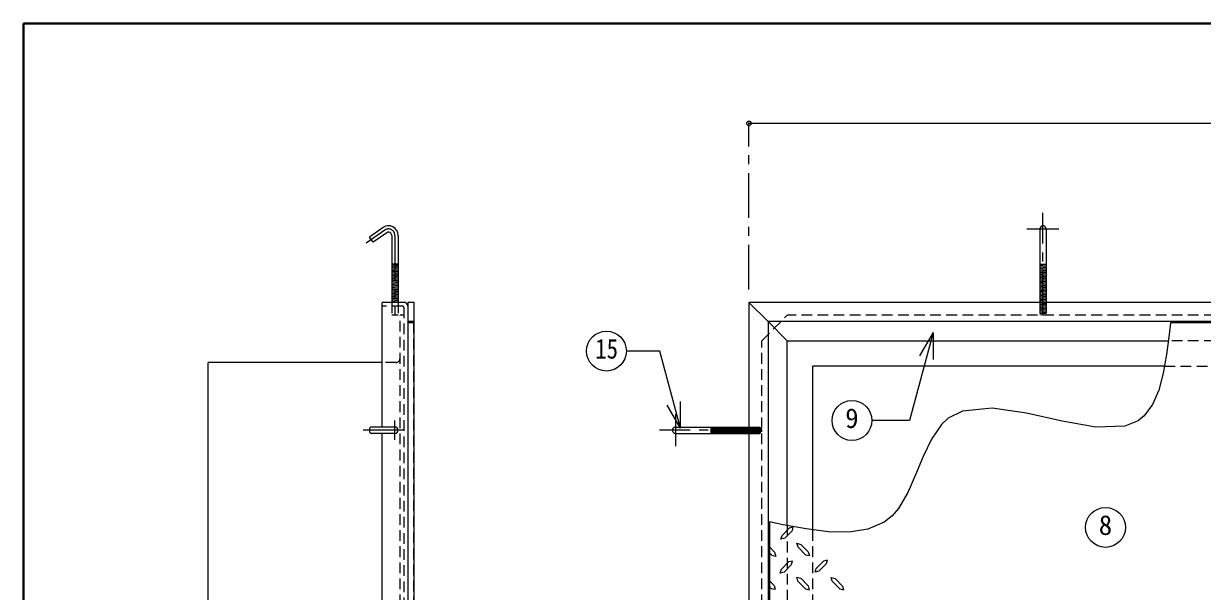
# Model space of a CAD drawing. Units: millimetres at full size, sheet at 1:7; details may follow other scales. Extents: x -1487 to 1348, y -983 to 984.
# Drawn here: x -1487 to -565, y 539 to 984 of the extents above; entities that cross this region are included whole.
import ezdxf
from ezdxf.enums import TextEntityAlignment as Align

# ---------------------------------------------------------------- set-up
doc = ezdxf.new("R2010")
doc.units = ezdxf.units.MM
doc.header["$LTSCALE"] = 7
doc.header["$PDMODE"] = 32
doc.header["$PDSIZE"] = 3.5
doc.linetypes.add('CHAIN1', pattern=[8, 5, -1, 1, -1])
doc.linetypes.add('DASHED1', pattern=[1.8, 1.2, -0.6])
doc.layers.add('0-A', color=4, linetype='Continuous', lineweight=9)
doc.styles.add('ＭＳ ゴシック', font='')
doc.styles.get('ＭＳ ゴシック').set_extended_font_data('MS Gothic')

msp = doc.modelspace()

# ---------------------------------------------------------------- linework, layer by layer
at = {"layer": '0-A', "color": 1, "lineweight": 40}
for p in [(-1487.357, -983.487), (1347.643, 983.513)]:
    msp.add_line(p, (-1487.357, 983.513), dxfattribs=at)
at = {"layer": '0-A', "linetype": 'CHAIN1'}
for p, q in [((-919.857, 775.513), (-919.857, 905.513)), ((-689.857, 755.513), (-689.857, 835.412)), ((-1204.725, 822.004), (-1219.451, 811.693)), ((-702.357, 822.912), (-677.357, 822.912)), ((-1196.857, 817.908), (-1196.857, 755.513)), ((-977.256, 678.013), (-977.256, 653.013)), ((-1189.357, 665.513), (-1221.789, 665.513)), ((-1196.857, 658.013), (-1196.857, 673.013)), ((-909.857, 665.513), (-989.756, 665.513))]:
    msp.add_line(p, q, dxfattribs=at)
at = {"layer": '0-A'}
for p, q in [((-919.857, 905.513), (180.143, 905.513)), ((-1194.357, 795.412), (-1199.357, 795.412)), ((-1199.357, 794.542), (-1194.357, 794.95)), ((-1199.357, 793.538), (-1194.357, 793.947)), ((-692.357, 795.412), (-687.357, 795.412)), ((-687.357, 794.542), (-692.357, 794.95)), ((-687.357, 793.538), (-692.357, 793.947)), ((-1199.357, 792.535), (-1194.357, 792.943)), ((-1199.357, 791.532), (-1194.357, 791.94)), ((-1199.357, 790.528), (-1194.357, 790.937)), ((-1199.357, 789.525), (-1194.357, 789.933)), ((-1199.357, 788.522), (-1194.357, 788.93)), ((-1199.357, 787.518), (-1194.357, 787.927)), ((-1199.357, 786.515), (-1194.357, 786.923)), ((-1199.357, 785.512), (-1194.357, 785.92)), ((-1199.357, 784.508), (-1194.357, 784.917)), ((-1199.357, 783.505), (-1194.357, 783.913)), ((-687.357, 792.535), (-692.357, 792.943)), ((-687.357, 791.532), (-692.357, 791.94)), ((-687.357, 790.528), (-692.357, 790.937)), ((-687.357, 789.525), (-692.357, 789.933)), ((-687.357, 788.522), (-692.357, 788.93)), ((-687.357, 787.518), (-692.357, 787.927)), ((-687.357, 786.515), (-692.357, 786.923)), ((-687.357, 785.512), (-692.357, 785.92)), ((-687.357, 784.508), (-692.357, 784.917)), ((-687.357, 783.505), (-692.357, 783.913)), ((-1199.357, 782.502), (-1194.357, 782.91)), ((-1199.357, 781.498), (-1194.357, 781.907)), ((-1199.357, 780.495), (-1194.357, 780.903)), ((-1199.357, 779.492), (-1194.357, 779.9)), ((-1199.357, 778.488), (-1194.357, 778.897)), ((-1199.357, 777.485), (-1194.357, 777.893)), ((-1199.357, 776.482), (-1194.357, 776.89)), ((-1199.357, 775.478), (-1194.357, 775.887)), ((-1199.357, 774.475), (-1194.357, 774.883)), ((-687.357, 782.502), (-692.357, 782.91)), ((-687.357, 781.498), (-692.357, 781.907)), ((-687.357, 780.495), (-692.357, 780.903)), ((-687.357, 779.492), (-692.357, 779.9)), ((-687.357, 778.488), (-692.357, 778.897)), ((-687.357, 777.485), (-692.357, 777.893)), ((-687.357, 776.482), (-692.357, 776.89)), ((-687.357, 775.478), (-692.357, 775.887)), ((-687.357, 774.475), (-692.357, 774.883)), ((-1199.357, 773.472), (-1194.357, 773.88)), ((-1199.357, 772.468), (-1194.357, 772.877)), ((-1199.357, 771.465), (-1194.357, 771.873)), ((-1199.357, 770.462), (-1194.357, 770.87)), ((-1199.357, 769.458), (-1194.357, 769.867)), ((-1199.357, 768.455), (-1194.357, 768.863)), ((-1199.357, 767.452), (-1194.357, 767.86)), ((-1199.357, 766.448), (-1194.357, 766.857)), ((-1198.524, 765.513), (-1194.357, 765.853)), ((-687.357, 773.472), (-692.357, 773.88)), ((-687.357, 772.468), (-692.357, 772.877)), ((-687.357, 771.465), (-692.357, 771.873)), ((-687.357, 770.462), (-692.357, 770.87)), ((-687.357, 769.458), (-692.357, 769.867)), ((-687.357, 768.455), (-692.357, 768.863)), ((-687.357, 767.452), (-692.357, 767.86)), ((-687.357, 766.448), (-692.357, 766.857)), ((-688.19, 765.513), (-692.357, 765.853)), ((-904.857, 750.513), (-889.857, 735.513)), ((-1342.857, 465.513), (-1342.857, 718.513)), ((-1206.857, 718.513), (-1342.857, 718.513)), ((-869.857, 587.61), (-869.857, 715.513)), ((-594.81, 715.513), (-869.857, 715.513)), ((-949.756, 668.013), (-949.756, 663.013)), ((-948.886, 663.013), (-949.294, 668.013)), ((-947.883, 663.013), (-948.291, 668.013)), ((-946.879, 663.013), (-947.288, 668.013)), ((-945.876, 663.013), (-946.284, 668.013)), ((-944.873, 663.013), (-945.281, 668.013)), ((-943.869, 663.013), (-944.278, 668.013)), ((-942.866, 663.013), (-943.274, 668.013)), ((-941.863, 663.013), (-942.271, 668.013)), ((-940.859, 663.013), (-941.268, 668.013)), ((-939.856, 663.013), (-940.264, 668.013)), ((-938.853, 663.013), (-939.261, 668.013)), ((-937.849, 663.013), (-938.258, 668.013)), ((-936.846, 663.013), (-937.254, 668.013)), ((-935.843, 663.013), (-936.251, 668.013)), ((-934.839, 663.013), (-935.248, 668.013)), ((-933.836, 663.013), (-934.244, 668.013)), ((-932.833, 663.013), (-933.241, 668.013)), ((-931.829, 663.013), (-932.238, 668.013)), ((-930.826, 663.013), (-931.234, 668.013)), ((-929.823, 663.013), (-930.231, 668.013)), ((-928.819, 663.013), (-929.228, 668.013)), ((-927.816, 663.013), (-928.224, 668.013)), ((-926.813, 663.013), (-927.221, 668.013)), ((-925.809, 663.013), (-926.218, 668.013)), ((-924.806, 663.013), (-925.214, 668.013)), ((-923.803, 663.013), (-924.211, 668.013)), ((-922.799, 663.013), (-923.208, 668.013)), ((-921.796, 663.013), (-922.204, 668.013)), ((-920.793, 663.013), (-921.201, 668.013)), ((-919.857, 663.846), (-920.198, 668.013)), ((-888.154, 589.169), (-893.967, 583.263)), ((-885.904, 587.013), (-891.811, 581.107)), ((-888.154, 589.169), (-885.154, 590.013)), ((-885.904, 587.013), (-885.154, 590.013)), ((-899.779, 570.044), (-903.857, 574.286)), ((-875.592, 568.169), (-881.498, 574.076)), ((-873.436, 570.419), (-879.342, 576.232)), ((-901.936, 567.794), (-903.857, 569.716)), ((-901.936, 567.794), (-898.936, 567.044)), ((-899.779, 570.044), (-898.936, 567.044)), ((-888.717, 562.732), (-894.529, 556.826)), ((-888.717, 562.732), (-885.717, 563.482)), ((-886.467, 560.576), (-885.717, 563.482)), ((-875.592, 568.169), (-872.592, 567.419)), ((-873.436, 570.419), (-872.592, 567.419)), ((-861.342, 563.294), (-867.248, 557.388)), ((-861.342, 563.294), (-858.342, 564.138)), ((-859.186, 561.138), (-858.342, 564.138)), ((-895.373, 553.826), (-894.529, 556.826)), ((-892.373, 554.576), (-895.373, 553.826)), ((-886.467, 560.576), (-892.373, 554.576)), ((-868.092, 554.482), (-867.248, 557.388)), ((-865.092, 555.232), (-868.092, 554.482)), ((-859.186, 561.138), (-865.092, 555.232)), ((-900.154, 544.076), (-903.857, 547.779)), ((-875.592, 541.544), (-881.592, 547.544)), ((-873.436, 543.794), (-879.342, 549.701)), ((-848.873, 541.451), (-854.779, 547.357)), ((-846.717, 543.607), (-852.529, 549.513)), ((-902.404, 541.826), (-903.857, 543.279)), ((-902.404, 541.826), (-899.404, 541.076)), ((-900.154, 544.076), (-899.404, 541.076)), ((-875.592, 541.544), (-872.686, 540.794)), ((-873.436, 543.794), (-872.686, 540.794)), ((-848.873, 541.451), (-845.873, 540.607)), ((-846.717, 543.607), (-845.873, 540.607))]:
    msp.add_line(p, q, dxfattribs=at)
at = {"layer": '0-A', "color": 7, "lineweight": 18}
for p, q in [((-1206.159, 824.052), (-1216.789, 816.609)), ((-692.357, 822.912), (-692.357, 765.513)), ((-687.357, 822.912), (-687.357, 765.513)), ((-1199.357, 817.908), (-1199.357, 765.513)), ((-1194.357, 817.908), (-1194.357, 765.513)), ((180.143, 765.513), (-919.857, 765.513)), ((-919.857, 765.513), (-919.857, 465.513)), ((-919.857, 765.513), (-904.857, 750.513)), ((165.143, 750.513), (-904.857, 750.513)), ((-904.857, 750.513), (-904.857, 465.513)), ((-775.873, 741.811), (-794.277, 673.125)), ((-775.873, 741.811), (-786.373, 723.624)), ((-775.873, 741.811), (-775.873, 720.811)), ((-989.599, 727.395), (-1015.764, 727.395)), ((-973.418, 667.004), (-989.599, 727.395)), ((-973.418, 667.004), (-983.918, 685.19)), ((-973.418, 667.004), (-973.418, 688.004)), ((-1196.857, 668.013), (-1215.355, 668.013)), ((-977.256, 668.013), (-919.857, 668.013)), ((-794.277, 673.125), (-823.691, 673.125)), ((-1196.857, 663.013), (-1215.355, 663.013)), ((-977.256, 663.013), (-919.857, 663.013))]:
    msp.add_line(p, q, dxfattribs=at)
at = {"layer": '0-A', "color": 5, "lineweight": 25}
for p, q in [((-1189.857, 765.513), (-1206.857, 765.513)), ((-1206.857, 668.013), (-1206.857, 765.513)), ((-1181.857, 765.513), (-1186.857, 765.513)), ((-1186.857, 765.513), (-1186.857, 465.513)), ((-1181.857, 465.513), (-1181.857, 765.513)), ((164.143, 749.513), (-590.104, 749.513)), ((-1206.857, 505.513), (-1206.857, 663.013)), ((-903.857, 593.777), (-903.857, 465.513))]:
    msp.add_line(p, q, dxfattribs=at)
at = {"layer": '0-A', "linetype": 'DASHED1'}
for p, q in [((-1199.357, 765.513), (-1199.357, 755.513)), ((-1194.357, 765.513), (-1194.357, 755.513)), ((-692.357, 765.513), (-692.357, 755.513)), ((-687.357, 765.445), (-688.19, 765.513)), ((-687.357, 765.513), (-687.357, 755.513)), ((-687.357, 764.442), (-692.357, 764.85)), ((-687.357, 763.438), (-692.357, 763.847)), ((-687.357, 762.435), (-692.357, 762.843)), ((-687.357, 761.432), (-692.357, 761.84)), ((-687.357, 760.428), (-692.357, 760.837)), ((-687.357, 759.425), (-692.357, 759.833)), ((-687.357, 758.422), (-692.357, 758.83)), ((-687.357, 757.418), (-692.357, 757.827)), ((-687.357, 756.415), (-692.357, 756.823)), ((-1194.357, 755.513), (-1199.357, 755.513)), ((-1189.857, 755.513), (-1192.857, 755.513)), ((-1192.857, 465.513), (-1192.857, 755.513)), ((-1182.357, 749.513), (-1186.857, 749.513)), ((-1182.357, 749.513), (-1182.357, 465.513)), ((150.143, 755.513), (-889.857, 755.513)), ((-688.598, 755.513), (-692.357, 755.82)), ((150.143, 735.513), (-591.778, 735.513)), ((-1195.857, 718.513), (-1206.857, 718.513)), ((-594.81, 715.513), (130.143, 715.513)), ((-919.857, 668.013), (-909.857, 668.013)), ((-918.786, 663.013), (-919.194, 668.013)), ((-917.783, 663.013), (-918.191, 668.013)), ((-916.779, 663.013), (-917.188, 668.013)), ((-915.776, 663.013), (-916.184, 668.013)), ((-914.773, 663.013), (-915.181, 668.013)), ((-913.769, 663.013), (-914.178, 668.013)), ((-912.766, 663.013), (-913.174, 668.013)), ((-911.763, 663.013), (-912.171, 668.013)), ((-910.759, 663.013), (-911.168, 668.013)), ((-909.857, 664.254), (-910.164, 668.013)), ((-919.789, 663.013), (-919.857, 663.846)), ((-919.857, 663.013), (-909.857, 663.013)), ((-889.857, 590.987), (-889.857, 465.513)), ((-869.857, 465.513), (-869.857, 587.61))]:
    msp.add_line(p, q, dxfattribs=at)
at = {"layer": '0-A', "color": 7, "linetype": 'DASHED1', "lineweight": 18}
for p, q in [((-1190.857, 762.513), (-1206.857, 762.513)), ((-1189.857, 761.513), (-1189.857, 465.513)), ((-1181.857, 750.513), (-1186.857, 750.513))]:
    msp.add_line(p, q, dxfattribs=at)
at = {"layer": '0-A', "color": 7, "lineweight": 18}
for points in [[(-1203.291, 819.956), (-1213.921, 812.513), (-1216.789, 816.609)], [(-590.104, 749.513), (-591.151, 740.344), (-593.164, 724.84), (-595.751, 710.185), (-599.276, 696.916), (-604.102, 685.57), (-610.594, 676.683), (-615.265, 672.868), (-625.746, 668.598), (-648.45, 667.966), (-674.937, 672.61), (-702.791, 678.757), (-729.591, 682.635), (-752.921, 680.471), (-763.909, 674.962), (-769.338, 669.902), (-777.121, 658.578), (-783.583, 645.073), (-789.509, 630.68), (-795.687, 616.69), (-802.903, 604.393), (-807.874, 598.546), (-814.125, 593.535), (-826.793, 587.991), (-841.477, 585.746), (-857.736, 586.081), (-875.13, 588.275), (-893.22, 591.607), (-903.857, 593.777)]]:
    msp.add_lwpolyline(points, dxfattribs=at)
at = {"layer": '0-A', "linetype": 'DASHED1'}
msp.add_lwpolyline([(-909.857, 465.513), (-909.857, 735.513), (-889.857, 755.513)], dxfattribs=at)
at = {"layer": '0-A'}
for points in [[(-889.857, 590.987), (-889.857, 735.513), (-591.778, 735.513)], [(-891.811, 581.107), (-894.811, 580.263), (-893.967, 583.263)], [(-881.498, 574.076), (-882.342, 577.076), (-879.342, 576.232)], [(-881.592, 547.544), (-882.342, 550.451), (-879.342, 549.701)], [(-854.779, 547.357), (-855.529, 550.357), (-852.529, 549.513)]]:
    msp.add_lwpolyline(points, dxfattribs=at)
at = {"layer": '0-A', "color": 7, "lineweight": 18}
for centre in [(-1031.364, 727.395), (-839.291, 673.125), (-640.931, 589.499)]:
    msp.add_circle(centre, 15.6, dxfattribs=at)
for centre, radius, start, end in [((-1201.857, 817.908), 7.5, 0, 125), ((-689.857, 822.912), 2.5, 360, 180), ((-1201.857, 817.908), 2.5, 0, 125), ((-1196.857, 665.513), 2.5, 270, 90), ((-977.256, 665.513), 2.5, 90, 270)]:
    msp.add_arc(centre, radius, start, end, dxfattribs=at)
at = {"layer": '0-A', "linetype": 'CHAIN1'}
msp.add_arc((-1201.857, 817.908), 5, 0, 125, dxfattribs=at)
at = {"layer": '0-A', "color": 5, "lineweight": 25}
msp.add_arc((-1189.857, 762.513), 3, 0, 90, dxfattribs=at)
at = {"layer": '0-A', "color": 7, "linetype": 'DASHED1', "lineweight": 18}
msp.add_arc((-1190.857, 761.513), 1, 0, 90, dxfattribs=at)
at = {"layer": '0-A', "linetype": 'DASHED1'}
msp.add_arc((-1195.857, 721.513), 3, 270, 0, dxfattribs=at)
at = {"layer": '0-A', "color": 7, "lineweight": 18}
msp.add_ellipse((-1215.345, 665.513), major_axis=(0, -2.5), ratio=0.57, start_param=3.1415927, end_param=6.2831853, dxfattribs=at)
at = {"layer": '0-A'}
msp.add_point((-919.857, 905.513), dxfattribs=at)

# ---------------------------------------------------------------- texts
at = {"layer": '0-A', "color": 7, "style": 'ＭＳ ゴシック', "width": 0.85}
msp.add_text('15', height=15.4, dxfattribs=at).set_placement((-1040.114, 716.895), align=Align.BOTTOM_LEFT)
at = {"layer": '0-A', "color": 7, "style": 'ＭＳ ゴシック'}
for s, p in [('9', (-844.541, 662.625)), ('8', (-646.181, 578.999))]:
    msp.add_text(s, height=15.4, dxfattribs=at).set_placement(p, align=Align.BOTTOM_LEFT)

doc.saveas('drawing.dxf')
